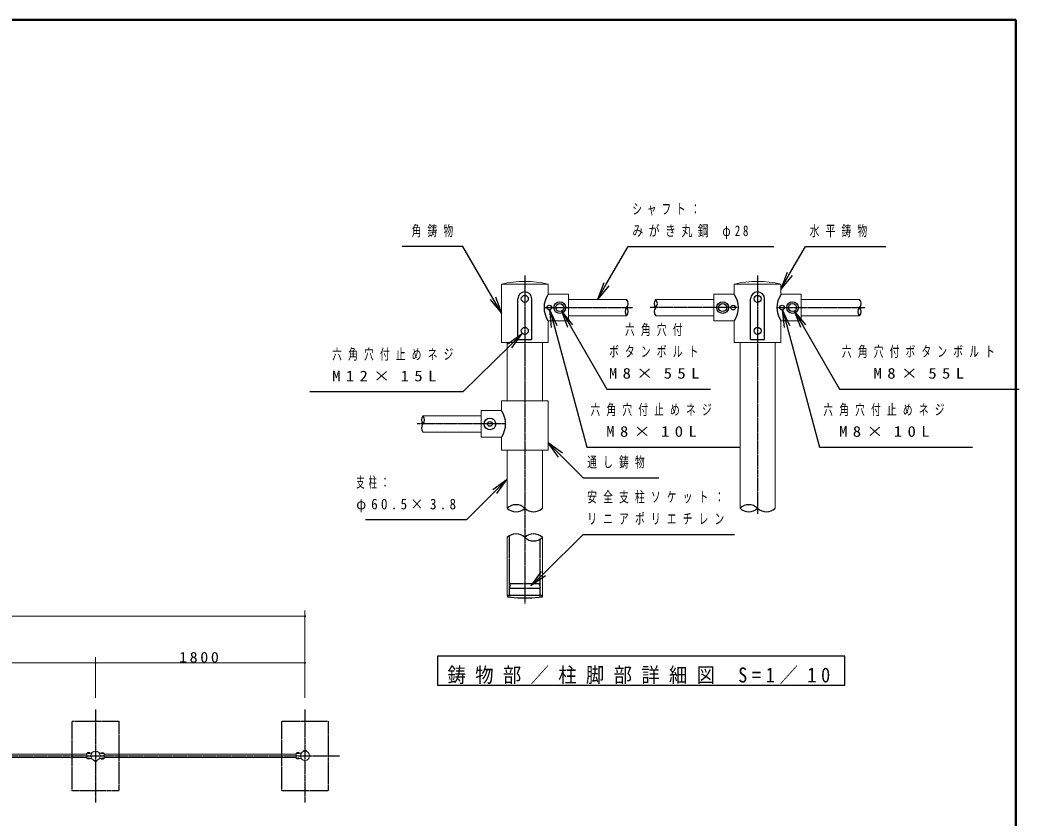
# Model space of a CAD drawing. Units: millimetres at full size, with parts at other scales. Extents: x -19540 to 26, y -986 to 13350.
# Drawn here: x -8557 to 26, y 6491 to 13350 of the extents above; entities that cross this region are included whole.
import ezdxf

# ---------------------------------------------------------------- set-up
doc = ezdxf.new("R2010")
doc.units = ezdxf.units.MM
doc.linetypes.add('USER2', pattern=[6, 3, -1, 1, -1])
doc.linetypes.add('USER4', pattern=[8, 5, -3])
for name, color, linetype, lineweight in [('A3図枠', 7, 'Continuous', 25), ('線', 7, 'Continuous', 13), ('補助', 2, 'Continuous', 25)]:
    doc.layers.add(name, color=color, linetype=linetype, lineweight=lineweight)
doc.styles.add('ＭＳ ゴシック', font='')
doc.styles.get('ＭＳ ゴシック').set_extended_font_data('MS Gothic')

# ---------------------------------------------------------------- blocks, each defined once
blk = doc.blocks.new('dimension_origin')
at = {"color": 0, "linetype": 'Continuous', "lineweight": -2}
blk.add_circle((0, 0), 1.25, dxfattribs=at)

msp = doc.modelspace()

# ---------------------------------------------------------------- linework, layer by layer
at = {"layer": 'A3図枠', "lineweight": 50}
for p, q in [((0, 13350), (-19250, 13350)), ((0, 0), (0, 13350))]:
    msp.add_line(p, q, dxfattribs=at)
at = {"layer": '線'}
for p, q in [((-4419.705, 11080.643), (-4419.705, 10578.146)), ((-4419.705, 11078.027), (-4019.705, 11078.027)), ((-4019.705, 11080.643), (-4019.705, 10993.146)), ((-2419.705, 11080.643), (-2419.705, 10993.146)), ((-2419.705, 11078.027), (-2019.705, 11078.027)), ((-2019.705, 11080.643), (-2019.705, 10993.146)), ((-4019.705, 10993.146), (-3844.705, 10993.146)), ((-3844.705, 10993.146), (-3844.705, 10763.146)), ((-2594.705, 10993.146), (-2594.705, 10763.146)), ((-2419.705, 10993.146), (-2594.705, 10993.146)), ((-2019.705, 10993.146), (-1844.705, 10993.146)), ((-1844.705, 10993.146), (-1844.705, 10763.146)), ((-3344.705, 10948.146), (-3844.705, 10948.146)), ((-2594.705, 10948.146), (-3094.705, 10948.146)), ((-1844.705, 10948.146), (-1344.705, 10948.146)), ((-4019.705, 10763.146), (-3844.705, 10763.146)), ((-4019.705, 10763.146), (-4019.705, 10578.146)), ((-3344.705, 10808.146), (-3844.705, 10808.146)), ((-2594.705, 10808.146), (-3094.705, 10808.146)), ((-2419.705, 10763.146), (-2594.705, 10763.146)), ((-2419.705, 10763.146), (-2419.705, 10578.146)), ((-2019.705, 10763.146), (-1844.705, 10763.146)), ((-2019.705, 10763.146), (-2019.705, 10578.146)), ((-1844.705, 10808.146), (-1344.705, 10808.146)), ((-4419.705, 10578.146), (-4019.705, 10578.146)), ((-4370.955, 10078.146), (-4370.955, 10578.146)), ((-4068.455, 10078.146), (-4068.455, 10578.146)), ((-2419.705, 10578.146), (-2019.705, 10578.146)), ((-2370.955, 9153.146), (-2370.955, 10578.146)), ((-2068.455, 9153.146), (-2068.455, 10578.146)), ((-4019.705, 10078.146), (-4419.705, 10078.146)), ((-4419.705, 10078.146), (-4419.705, 9993.146)), ((-4019.705, 10078.146), (-4019.705, 9653.146)), ((-4594.705, 9993.146), (-4594.705, 9763.146)), ((-4419.705, 9993.146), (-4594.705, 9993.146)), ((-4594.705, 9948.146), (-5094.705, 9948.146)), ((-4594.705, 9808.146), (-5094.705, 9808.146)), ((-4419.705, 9763.146), (-4594.705, 9763.146)), ((-4419.705, 9763.146), (-4419.705, 9653.146)), ((-4019.705, 9653.146), (-4419.705, 9653.146)), ((-4370.955, 9153.146), (-4370.955, 9653.146)), ((-4068.455, 9153.146), (-4068.455, 9653.146)), ((-4370.955, 8403.146), (-4370.955, 8903.146)), ((-4068.455, 8403.146), (-4068.455, 8903.146)), ((-4068.455, 8403.146), (-4370.955, 8403.146)), ((-9633.386, 7038.712), (-7983.386, 7038.712)), ((-7978.386, 7047.712), (-7983.386, 7047.712)), ((-7983.386, 7001.712), (-7983.386, 7047.712)), ((-7941.112, 7047.712), (-7958.386, 7047.712)), ((-7875.66, 7047.712), (-7858.386, 7047.712)), ((-7838.386, 7047.712), (-7833.386, 7047.712)), ((-7833.386, 7001.712), (-7833.386, 7047.712)), ((-7833.386, 7038.712), (-6183.386, 7038.712)), ((-6178.386, 7047.712), (-6183.386, 7047.712)), ((-6183.386, 7001.712), (-6183.386, 7047.712)), ((-6141.112, 7047.712), (-6158.386, 7047.712)), ((-9633.386, 7010.712), (-7983.386, 7010.712)), ((-7978.386, 7001.712), (-7983.386, 7001.712)), ((-7941.112, 7001.712), (-7958.386, 7001.712)), ((-7875.66, 7001.712), (-7858.386, 7001.712)), ((-7838.386, 7001.712), (-7833.386, 7001.712)), ((-7833.386, 7010.712), (-6183.386, 7010.712)), ((-6178.386, 7001.712), (-6183.386, 7001.712)), ((-6141.112, 7001.712), (-6158.386, 7001.712))]:
    msp.add_line(p, q, dxfattribs=at)
at = {"layer": '線', "color": 20, "linetype": 'USER2', "lineweight": 25}
for p, q in [((-4219.705, 11153.146), (-4219.705, 8333.146)), ((-2219.705, 11153.146), (-2219.705, 9103.146)), ((-4044.705, 10878.146), (-3294.705, 10878.146)), ((-2394.705, 10878.146), (-3144.705, 10878.146)), ((-2044.705, 10878.146), (-1294.705, 10878.146)), ((-4394.705, 9878.146), (-5144.705, 9878.146)), ((-7908.386, 7424.712), (-7908.386, 6624.712)), ((-6108.386, 7424.712), (-6108.386, 6624.712)), ((-17208.386, 7024.712), (-5808.386, 7024.712))]:
    msp.add_line(p, q, dxfattribs=at)
at = {"layer": '線', "color": 2, "lineweight": 25}
for p, q in [((-4279.705, 10603.146), (-4279.705, 10953.146)), ((-4159.705, 10603.146), (-4159.705, 10953.146)), ((-2279.705, 10603.146), (-2279.705, 10953.146)), ((-2159.705, 10603.146), (-2159.705, 10953.146)), ((-4279.705, 10603.146), (-4159.705, 10603.146)), ((-2279.705, 10603.146), (-2159.705, 10603.146)), ((-4069.705, 8403.146), (-4369.705, 8403.146)), ((-4369.705, 8403.146), (-4369.705, 8388.146)), ((-4342.83, 8388.146), (-4369.705, 8388.146)), ((-4069.705, 8388.146), (-4096.58, 8388.146)), ((-4069.705, 8403.146), (-4069.705, 8388.146)), ((-7978.386, 7050.712), (-7978.386, 7047.712)), ((-7958.386, 7050.712), (-7978.386, 7050.712)), ((-7958.386, 7050.712), (-7958.386, 7047.712)), ((-7858.386, 7050.712), (-7858.386, 7047.712)), ((-7858.386, 7050.712), (-7838.386, 7050.712)), ((-7838.386, 7050.712), (-7838.386, 7047.712)), ((-6178.386, 7050.712), (-6178.386, 7047.712)), ((-6158.386, 7050.712), (-6178.386, 7050.712)), ((-6158.386, 7050.712), (-6158.386, 7047.712)), ((-6096.396, 7067.712), (-6120.376, 7067.712)), ((-6120.376, 7067.712), (-6120.376, 7062.873)), ((-6096.396, 7067.712), (-6096.396, 7062.873)), ((-7978.386, 6998.712), (-7978.386, 7001.712)), ((-7958.386, 6998.712), (-7978.386, 6998.712)), ((-7958.386, 6998.712), (-7958.386, 7001.712)), ((-7920.376, 6981.712), (-7920.376, 6986.551)), ((-7920.376, 6981.712), (-7896.396, 6981.712)), ((-7896.396, 6981.712), (-7896.396, 6986.551)), ((-7858.386, 6998.712), (-7858.386, 7001.712)), ((-7858.386, 6998.712), (-7838.386, 6998.712)), ((-7838.386, 6998.712), (-7838.386, 7001.712)), ((-6178.386, 6998.712), (-6178.386, 7001.712)), ((-6158.386, 6998.712), (-6178.386, 6998.712)), ((-6158.386, 6998.712), (-6158.386, 7001.712))]:
    msp.add_line(p, q, dxfattribs=at)
at = {"layer": '線', "color": 4, "linetype": 'USER4', "lineweight": 25}
for p, q in [((-4351.955, 8403.146), (-4351.955, 8917.785)), ((-4087.455, 8403.146), (-4087.455, 8888.508)), ((-4342.83, 8503.146), (-4352.955, 8468.146)), ((-4096.58, 8503.146), (-4342.83, 8503.146)), ((-4096.58, 8503.146), (-4086.455, 8468.146)), ((-4352.955, 8468.146), (-4086.455, 8468.146))]:
    msp.add_line(p, q, dxfattribs=at)
for points in [[(-8108.386, 7324.712), (-7708.386, 7324.712), (-7708.386, 6724.712), (-8108.386, 6724.712)], [(-6308.386, 7324.712), (-5908.386, 7324.712), (-5908.386, 6724.712), (-6308.386, 6724.712)]]:
    msp.add_lwpolyline(points, close=True, dxfattribs=at)
at = {"layer": '線', "color": 2, "lineweight": 25}
for centre, radius in [((-4219.705, 10953.146), 30), ((-3919.705, 10878.146), 50), ((-3919.705, 10878.146), 34.5), ((-2519.705, 10878.146), 50), ((-2519.705, 10878.146), 34.5), ((-2219.705, 10953.146), 30), ((-1919.705, 10878.146), 50), ((-1919.705, 10878.146), 34.5), ((-4009.705, 10878.146), 20), ((-2429.705, 10878.146), 20), ((-2009.705, 10878.146), 20), ((-4219.705, 10678.146), 30), ((-2219.705, 10678.146), 30), ((-4519.705, 9878.146), 50), ((-4519.705, 9878.146), 20)]:
    msp.add_circle(centre, radius, dxfattribs=at)
at = {"layer": '線'}
for centre in [(-7908.386, 7024.712), (-6108.386, 7024.712)]:
    msp.add_circle(centre, 40, dxfattribs=at)
for centre in [(-4219.705, 10203.146), (-2219.705, 10203.146)]:
    msp.add_arc(centre, 900, 77.16041, 102.83959, dxfattribs=at)
at = {"layer": '線', "color": 2, "lineweight": 25}
for centre, radius, start, end in [((-4219.705, 10953.146), 60, 0, 180), ((-3855.452, 10878.146), 198.972, 146.42046, 213.57954), ((-2583.958, 10878.146), 198.972, 326.42046, 33.57954), ((-2219.705, 10953.146), 60, 0, 180), ((-1855.452, 10878.146), 198.972, 146.42046, 213.57954), ((-3381.455, 10913.146), 50.75, 316.39718, 43.60282), ((-3057.955, 10913.146), 50.75, 136.39718, 223.60282), ((-3131.455, 10913.146), 50.75, 316.39718, 43.60282), ((-1381.455, 10913.146), 50.75, 316.39718, 43.60282), ((-3307.955, 10843.146), 50.75, 136.39718, 223.60282), ((-3381.455, 10843.146), 50.75, 316.39718, 43.60282), ((-3057.955, 10843.146), 50.75, 136.39718, 223.60282), ((-1307.955, 10843.146), 50.75, 136.39718, 223.60282), ((-1381.455, 10843.146), 50.75, 316.39718, 43.60282), ((-4583.958, 9878.146), 198.972, 326.42046, 33.57954), ((-5057.955, 9913.146), 50.75, 136.39718, 223.60282), ((-5057.955, 9843.146), 50.75, 136.39718, 223.60282), ((-5131.455, 9913.146), 50.75, 316.39718, 43.60282), ((-4295.33, 9074.64), 109.006, 46.07099, 133.92901), ((-4295.33, 9231.653), 109.006, 226.07099, 313.92901), ((-4144.08, 9231.653), 109.006, 226.07099, 313.92901), ((-2295.33, 9074.64), 109.006, 46.07099, 133.92901), ((-2295.33, 9231.653), 109.006, 226.07099, 313.92901), ((-2144.08, 9231.653), 109.006, 226.07099, 313.92901), ((-4295.33, 8824.64), 109.006, 46.07099, 133.92901), ((-4144.08, 8824.64), 109.006, 46.07099, 133.92901), ((-4144.08, 8981.653), 109.006, 226.07099, 313.92901), ((-4219.705, 9901.623), 1518.477, 265.34909, 274.65091), ((-7968.386, 7064.209), 19.034, 240.65936, 299.34064), ((-7848.386, 7064.209), 19.034, 240.65936, 299.34064), ((-6168.386, 7064.209), 19.034, 240.65936, 299.34064), ((-7968.386, 6985.215), 19.034, 60.65936, 119.34064), ((-7848.386, 6985.215), 19.034, 60.65936, 119.34064), ((-6168.386, 6985.215), 19.034, 60.65936, 119.34064)]:
    msp.add_arc(centre, radius, start, end, dxfattribs=at)
at = {"layer": '補助'}
for p, q in [((-4800.961, 11403.146), (-5273.859, 11403.146)), ((-4750.961, 11403.146), (-4800.961, 11403.146)), ((-4494.705, 10959.298), (-4750.961, 11403.146)), ((-3519.705, 11078.05), (-3332.011, 11403.146)), ((-3332.011, 11403.146), (-3282.011, 11403.146)), ((-3282.011, 11403.146), (-2080.16, 11403.146)), ((-1944.705, 11166.798), (-1808.25, 11403.146)), ((-1808.25, 11403.146), (-1758.25, 11403.146)), ((-1758.25, 11403.146), (-1118.519, 11403.146)), ((-1966.356, 11179.298), (-2019.705, 11036.895)), ((-2019.705, 11036.895), (-1944.705, 11166.798)), ((-3541.356, 11090.55), (-3594.705, 10948.146)), ((-3594.705, 10948.146), (-3519.705, 11078.05)), ((-1923.055, 11154.298), (-2019.705, 11036.895)), ((-3498.055, 11065.55), (-3594.705, 10948.146)), ((-4516.356, 10946.798), (-4419.705, 10829.395)), ((-4419.705, 10829.395), (-4494.705, 10959.298)), ((-4473.055, 10971.798), (-4419.705, 10829.395)), ((-3989.851, 10707.469), (-4004.529, 10858.828)), ((-3941.555, 10720.411), (-4004.529, 10858.828)), ((-4004.529, 10858.828), (-3965.703, 10713.94)), ((-3849.106, 10705.865), (-3902.455, 10848.269)), ((-3805.805, 10730.865), (-3902.455, 10848.269)), ((-3902.455, 10848.269), (-3827.455, 10718.365)), ((-1989.851, 10707.469), (-2004.529, 10858.828)), ((-1941.555, 10720.411), (-2004.529, 10858.828)), ((-2004.529, 10858.828), (-1965.703, 10713.94)), ((-1849.106, 10705.865), (-1902.455, 10848.269)), ((-1805.805, 10730.865), (-1902.455, 10848.269)), ((-1902.455, 10848.269), (-1827.455, 10718.365)), ((-4367, 10567.888), (-4242.559, 10655.292)), ((-4242.559, 10655.292), (-4349.463, 10550.071)), ((-4331.926, 10532.254), (-4242.559, 10655.292)), ((-3965.703, 10713.94), (-3688.138, 9678.146)), ((-3827.455, 10718.365), (-3515.56, 10178.146)), ((-1965.703, 10713.94), (-1688.138, 9678.146)), ((-1827.455, 10718.365), (-1515.56, 10178.146)), ((-4349.463, 10550.071), (-4750.961, 10154.891)), ((-4800.961, 10154.891), (-6066.543, 10154.891)), ((-4750.961, 10154.891), (-4800.961, 10154.891)), ((-3515.56, 10178.146), (-3465.56, 10178.146)), ((-3465.56, 10178.146), (-2625.736, 10178.146)), ((-1515.56, 10178.146), (-1465.56, 10178.146)), ((-1465.56, 10178.146), (26.252, 10178.146)), ((-3931.435, 9591.819), (-4019.705, 9715.646)), ((-3896.046, 9627.14), (-4019.705, 9715.646)), ((-4019.705, 9715.646), (-3913.74, 9609.48)), ((-3688.138, 9678.146), (-3638.138, 9678.146)), ((-3638.138, 9678.146), (-2372.556, 9678.146)), ((-1688.138, 9678.146), (-1638.138, 9678.146)), ((-1638.138, 9678.146), (-372.556, 9678.146)), ((-3913.74, 9609.48), (-3719.705, 9415.075)), ((-4494.699, 9314.758), (-4370.955, 9403.146)), ((-4370.955, 9403.146), (-4477.021, 9297.08)), ((-4459.344, 9279.403), (-4370.955, 9403.146)), ((-3719.705, 9415.075), (-3669.705, 9415.075)), ((-3669.705, 9415.075), (-3068.991, 9415.075)), ((-4477.021, 9297.08), (-4719.705, 9054.396)), ((-4769.705, 9054.396), (-5589.479, 9054.396)), ((-4719.705, 9054.396), (-4769.705, 9054.396)), ((-4060.668, 8591.1), (-3719.705, 8928.146)), ((-3719.705, 8928.146), (-3669.705, 8928.146)), ((-3669.705, 8928.146), (-2419.577, 8928.146)), ((-4078.243, 8608.879), (-4167.345, 8485.648)), ((-4167.345, 8485.648), (-4060.668, 8591.1)), ((-4043.093, 8573.32), (-4167.345, 8485.648))]:
    msp.add_line(p, q, dxfattribs=at)
at = {"layer": '補助', "lineweight": 13}
for p, q in [((-6108.386, 7524.712), (-6108.386, 8274.712)), ((-16908.386, 8224.712), (-6108.386, 8224.712)), ((-9708.386, 7824.712), (-7908.386, 7824.712)), ((-7908.386, 7524.712), (-7908.386, 7874.712)), ((-7908.386, 7524.712), (-7908.386, 7874.712)), ((-7908.386, 7824.712), (-6108.386, 7824.712)), ((-6108.386, 7524.712), (-6108.386, 7874.712))]:
    msp.add_line(p, q, dxfattribs=at)
at = {"layer": '補助'}
msp.add_lwpolyline([(-4969.705, 7883.146), (-4969.705, 7633.146), (-1469.705, 7633.146), (-1469.705, 7883.146)], close=True, dxfattribs=at)

# ---------------------------------------------------------------- block references
at = {"layer": '補助', "lineweight": 13, "xscale": 3.33, "yscale": 3.33, "rotation": 180}
for p in [(-6108.386, 8224.712), (-7908.386, 7824.712), (-6108.386, 7824.712)]:
    msp.add_blockref('dimension_origin', p, dxfattribs=at)
at = {"layer": '補助', "lineweight": 13, "xscale": 3.33, "yscale": 3.33}
msp.add_blockref('dimension_origin', (-7908.386, 7824.712), dxfattribs=at)

# ---------------------------------------------------------------- texts
at = {"layer": '補助', "style": 'ＭＳ ゴシック'}
for s, insert, char_height, attachment_point in [('\\T1.5;\\W0.65;シャフト：', (-3295.761, 11771.896), 91.64, 1), ('\\T1.64;\\W0.65;角鋳物', (-5192.211, 11584.396), 91.64, 1), ('\\T1.5;\\W0.75;みがき丸鋼\\~φ28', (-3295.761, 11584.396), 91.64, 1), ('\\T1.64;\\W0.65;水平鋳物', (-1772, 11584.396), 91.64, 1), ('\\T1.64;\\W0.65;六角穴付', (-3085.56, 10734.396), 91.64, 2), ('\\T1.64;\\W0.65;ボタンボルト', (-3085.56, 10546.896), 91.64, 2), ('\\T1.64;\\W0.65;六角穴付ボタンボルト', (-811.81, 10546.896), 91.64, 2), ('\\T1.64;\\W0.65;六角穴付止めネジ', (-5874.711, 10523.641), 91.64, 1), ('\\T1.64;\\W1.15;M12×15L', (-5874.711, 10336.141), 91.64, 1), ('\\T1.64;\\W1.15;M8×55L', (-3085.56, 10359.396), 91.64, 2), ('\\T1.64;\\W1.15;M8×55L', (-811.81, 10359.396), 91.64, 2), ('\\T1.64;\\W0.65;六角穴付止めネジ', (-3108.138, 10046.896), 91.64, 2), ('\\T1.64;\\W0.65;六角穴付止めネジ', (-1108.138, 10046.896), 91.64, 2), ('\\T1.64;\\W1.15;M8×10L', (-3108.138, 9859.396), 91.64, 2), ('\\T1.64;\\W1.15;M8×10L', (-1108.138, 9859.396), 91.64, 2), ('\\T1.64;\\W0.65;通し鋳物', (-3683.455, 9596.325), 91.64, 1), ('\\T1.5;\\W0.55;支柱：', (-5667.741, 9423.146), 91.64, 1), ('\\T1.64;\\W0.65;安全支柱ソケット：', (-3683.455, 9296.896), 91.64, 1), ('\\T1.5;\\W0.9;φ60.5×3.8', (-5667.741, 9235.646), 91.64, 1), ('\\T1.64;\\W0.65;リニアポリエチレン', (-3683.455, 9109.396), 91.64, 1), ('\\T1.33;\\W1.1;1800', (-7008.386, 7825.712), 91.64, 8), ('\\T1.51;\\W0.9;鋳物部／柱脚部詳細図\\~S=1／10', (-3219.705, 7641.48), 128.3, 8)]:
    msp.add_mtext(s, dxfattribs=dict(at, insert=insert, char_height=char_height, attachment_point=attachment_point))

doc.saveas('drawing.dxf')
